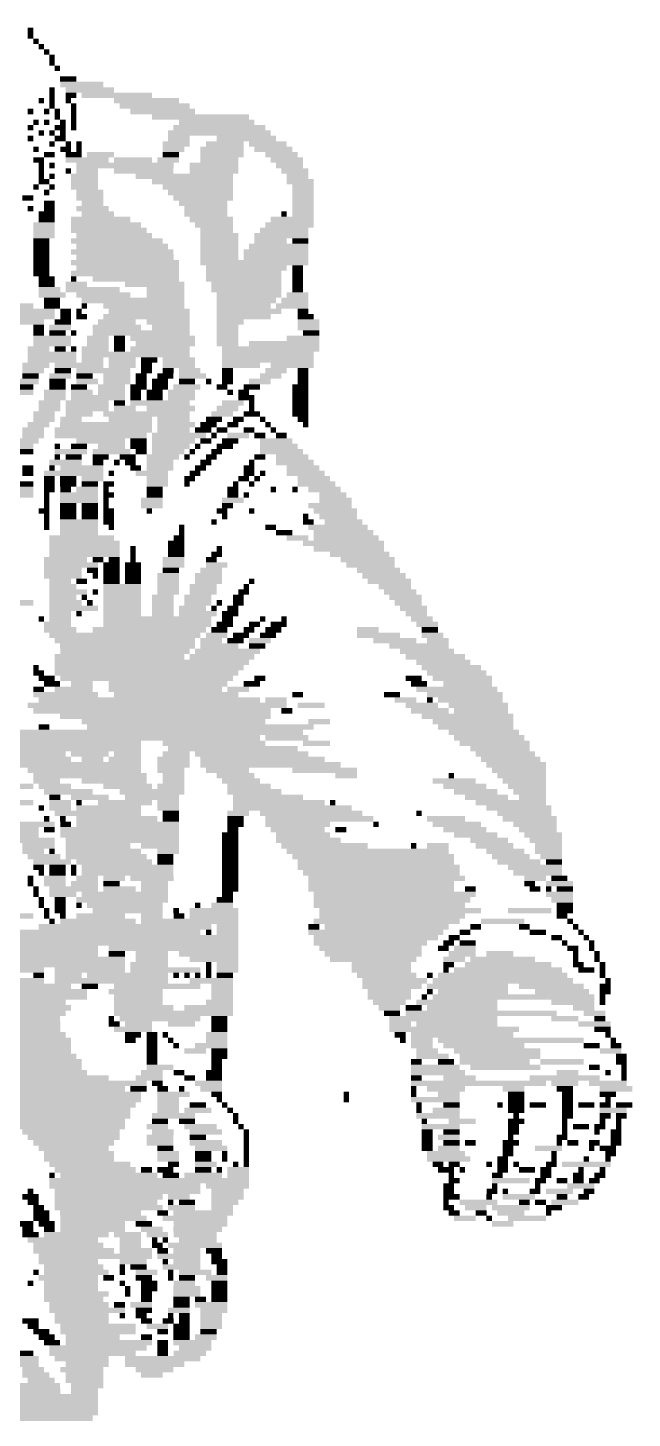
# Model space of a CAD drawing. Extents: x -3 to 225, y 0 to 143.
# Drawn here: x 147.11 to 151.38, y 6.4 to 16.21 of the extents above; entities that cross this region are included whole.
import ezdxf

# ---------------------------------------------------------------- set-up
doc = ezdxf.new("R2010")
doc.units = 0
doc.layers.add('121', color=1, linetype='CONTINUOUS')

# ---------------------------------------------------------------- blocks, each defined once
blk = doc.blocks.new('RECT')
blk.add_solid([(-0.5, -0.5), (0.5, -0.5), (-0.5, 0.5), (0.5, 0.5)])

msp = doc.modelspace()

# ---------------------------------------------------------------- block references
at = {"layer": '121', "yscale": 0.0381}
for p, xscale in [((147.1301, 16.1901), 0.0381), ((147.1301, 16.152), 0.0381), ((147.1682, 16.1139), 0.0381), ((147.2063, 16.0758), 0.0381), ((147.2444, 16.0377), 0.0381), ((147.2825, 15.9996), 0.0381), ((147.2825, 15.9615), 0.0381), ((147.3206, 15.9234), 0.0381), ((147.3968, 15.8472), 0.1143), ((147.4921, 15.8091), 0.3048), ((147.2063, 15.6948), 0.0381), ((147.2825, 15.771), 0.0381), ((147.2825, 15.7329), 0.0381), ((147.2825, 15.6948), 0.0381), ((147.5492, 15.771), 0.3429), ((147.4159, 15.7329), 0.0762), ((147.3968, 15.6948), 0.0381), ((147.7397, 15.7329), 0.4953), ((147.9493, 15.6948), 0.4572), ((147.1301, 15.6186), 0.0381), ((147.2444, 15.6186), 0.0381), ((147.2825, 15.6567), 0.0381), ((147.3206, 15.6186), 0.0381), ((147.3206, 15.5805), 0.0381), ((147.4349, 15.6567), 0.0381), ((147.4349, 15.6186), 0.0381), ((147.4349, 15.5805), 0.0381), ((148.0064, 15.6567), 0.4953), ((148.0636, 15.6186), 0.4572), ((148.3303, 15.5805), 0.6858), ((147.1301, 15.5043), 0.0381), ((147.1682, 15.5424), 0.0381), ((147.2444, 15.5424), 0.0381), ((147.3397, 15.5043), 0.0762), ((147.3587, 15.5424), 0.0381), ((147.4349, 15.5424), 0.0381), ((147.4349, 15.5043), 0.0381), ((148.4636, 15.5043), 0.6477), ((148.4446, 15.5424), 0.5334), ((147.1301, 15.4281), 0.0381), ((147.2063, 15.4662), 0.0381), ((147.2825, 15.4662), 0.0381), ((147.2825, 15.39), 0.0381), ((147.3397, 15.4281), 0.0762), ((147.3587, 15.4662), 0.0381), ((147.3968, 15.39), 0.0381), ((147.473, 15.39), 0.0381), ((148.1588, 15.39), 0.1905), ((148.4636, 15.4662), 0.7239), ((148.1779, 15.4281), 0.1524), ((148.5017, 15.39), 0.2667), ((148.6541, 15.4281), 0.4191), ((148.8065, 15.39), 0.2667), ((147.1682, 15.3519), 0.0381), ((147.2635, 15.3138), 0.0762), ((147.3778, 15.3519), 0.0762), ((147.4349, 15.3138), 0.1143), ((147.473, 15.3519), 0.0381), ((147.6254, 15.3138), 0.1905), ((148.1207, 15.3138), 0.1143), ((148.1398, 15.3519), 0.1524), ((148.4827, 15.3519), 0.3048), ((148.4827, 15.3138), 0.3048), ((148.8446, 15.3519), 0.2667), ((148.9018, 15.3138), 0.2286), ((147.1873, 15.2757), 0.0762), ((147.2063, 15.2376), 0.0381), ((147.2063, 15.1995), 0.0381), ((147.2825, 15.2376), 0.0381), ((147.5302, 15.2757), 0.3048), ((147.3968, 15.1995), 0.0381), ((147.7969, 15.2376), 0.6858), ((147.5302, 15.1995), 0.1524), ((147.854, 15.2757), 0.2667), ((147.9302, 15.1995), 0.4191), ((148.1017, 15.2757), 0.1524), ((148.4255, 15.2376), 0.3429), ((148.4255, 15.1995), 0.3429), ((148.4636, 15.2757), 0.2667), ((148.9399, 15.2757), 0.2286), ((148.9589, 15.2376), 0.1905), ((148.997, 15.1995), 0.1905), ((147.2063, 15.1614), 0.0381), ((147.2254, 15.1233), 0.0762), ((147.2825, 15.1614), 0.0381), ((147.5111, 15.1614), 0.1905), ((147.5111, 15.1233), 0.1905), ((148.216, 15.1614), 0.6858), ((148.2731, 15.1233), 0.5715), ((149.0161, 15.1614), 0.1524), ((149.0351, 15.1233), 0.1905), ((147.1111, 15.009), 0.0762), ((147.1682, 15.0852), 0.0381), ((147.2444, 15.0471), 0.0381), ((147.2825, 15.0852), 0.0381), ((147.5111, 15.0852), 0.1905), ((147.5492, 15.0471), 0.1905), ((147.5492, 15.009), 0.1905), ((148.3112, 15.0852), 0.4953), ((148.3303, 15.0471), 0.4572), ((148.3493, 15.009), 0.4191), ((149.0542, 15.0852), 0.1524), ((149.0542, 15.0471), 0.1524), ((149.0542, 15.009), 0.1524), ((147.1301, 14.9328), 0.0381), ((147.2444, 14.8947), 0.1143), ((147.2635, 14.9709), 0.0762), ((147.2635, 14.9328), 0.0762), ((147.5683, 14.9328), 0.2286), ((147.5683, 14.9709), 0.1524), ((147.6064, 14.8947), 0.2286), ((148.3493, 14.9709), 0.3429), ((148.3684, 14.9328), 0.3048), ((148.3684, 14.8947), 0.3048), ((148.9208, 14.8947), 0.0381), ((149.0542, 14.9709), 0.1524), ((149.0542, 14.9328), 0.1524), ((149.0542, 14.8947), 0.1524), ((147.2254, 14.8185), 0.1524), ((147.2444, 14.8566), 0.1143), ((147.6254, 14.8566), 0.4191), ((147.6635, 14.8185), 0.4953), ((148.4065, 14.8566), 0.3048), ((148.4255, 14.8185), 0.2667), ((148.9589, 14.8185), 0.3429), ((148.978, 14.8566), 0.3048), ((147.2063, 14.7042), 0.1143), ((147.2254, 14.7804), 0.1524), ((147.2254, 14.7423), 0.1524), ((147.6826, 14.7804), 0.5334), ((147.7397, 14.7042), 0.6477), ((147.7207, 14.7423), 0.5334), ((148.4446, 14.7804), 0.2286), ((148.4636, 14.7423), 0.2667), ((148.4636, 14.7042), 0.2667), ((148.9018, 14.7423), 0.381), ((148.8256, 14.7042), 0.2286), ((148.9208, 14.7804), 0.3429), ((149.0351, 14.7042), 0.1143), ((147.2063, 14.6661), 0.1143), ((147.2063, 14.628), 0.1143), ((147.7778, 14.628), 0.7239), ((147.7778, 14.6661), 0.6477), ((148.4636, 14.6661), 0.2667), ((148.4636, 14.628), 0.2667), ((148.8637, 14.628), 0.4572), ((148.8827, 14.6661), 0.4191), ((147.2063, 14.5899), 0.1143), ((147.2063, 14.5518), 0.1143), ((147.2063, 14.5137), 0.1143), ((147.7969, 14.5518), 0.762), ((147.8159, 14.5137), 0.7239), ((147.7969, 14.5899), 0.6858), ((148.4636, 14.5899), 0.2667), ((148.7113, 14.5518), 0.762), ((148.6541, 14.5137), 0.5715), ((148.8637, 14.5899), 0.4572), ((149.0161, 14.5137), 0.0762), ((147.2063, 14.4756), 0.1143), ((147.2444, 14.4375), 0.1143), ((147.7969, 14.4756), 0.762), ((147.4349, 14.4375), 0.0381), ((147.8731, 14.4375), 0.6096), ((148.6351, 14.4756), 0.5334), ((148.6351, 14.4375), 0.5334), ((149.0161, 14.4756), 0.0762), ((149.0161, 14.4375), 0.0762), ((147.2444, 14.3994), 0.1143), ((147.2635, 14.3613), 0.1524), ((147.2825, 14.3232), 0.1905), ((147.454, 14.3994), 0.1524), ((147.5683, 14.3613), 0.381), ((147.6445, 14.3232), 0.381), ((148.0064, 14.3994), 0.4191), ((148.0826, 14.3613), 0.2667), ((148.0826, 14.3232), 0.2667), ((148.6541, 14.3994), 0.4953), ((148.6541, 14.3613), 0.4953), ((148.6732, 14.3232), 0.4572), ((149.0161, 14.3232), 0.1524), ((149.0161, 14.3994), 0.0762), ((149.0161, 14.3613), 0.0762), ((147.1301, 14.2089), 0.3429), ((147.073, 14.247), 0.1524), ((147.2825, 14.2851), 0.1143), ((147.2825, 14.247), 0.1143), ((147.3778, 14.2089), 0.0762), ((147.473, 14.2089), 0.0381), ((147.854, 14.2851), 0.7239), ((147.5111, 14.247), 0.0381), ((147.9302, 14.247), 0.5715), ((147.9683, 14.2089), 0.5715), ((148.6541, 14.2851), 0.4191), ((148.6351, 14.247), 0.381), ((148.6732, 14.2089), 0.4572), ((148.978, 14.247), 0.2286), ((148.997, 14.2851), 0.1905), ((149.0542, 14.2089), 0.0762), ((147.0539, 14.1327), 0.3429), ((147.1111, 14.1708), 0.381), ((147.3587, 14.1327), 0.1143), ((147.3778, 14.1708), 0.0762), ((147.4921, 14.1708), 0.0762), ((147.7397, 14.1327), 0.2667), ((147.9493, 14.1708), 0.6096), ((148.1017, 14.1327), 0.3048), ((148.6351, 14.1708), 0.381), ((148.5398, 14.1327), 0.1905), ((149.0732, 14.1708), 0.1143), ((149.0923, 14.1327), 0.1524), ((147.2825, 14.0184), 0.2667), ((147.1873, 14.0946), 0.0762), ((147.1873, 14.0565), 0.0762), ((147.3397, 14.0946), 0.1524), ((147.3206, 14.0565), 0.1143), ((147.4349, 14.0565), 0.0381), ((147.6064, 14.0184), 0.1524), ((147.7397, 14.0946), 0.3429), ((147.9112, 14.0565), 0.6858), ((147.7588, 14.0184), 0.0762), ((148.0636, 14.0184), 0.4572), ((148.1207, 14.0946), 0.2667), ((148.5208, 14.0946), 0.1524), ((148.5208, 14.0565), 0.1524), ((148.5208, 14.0184), 0.1524), ((149.0542, 14.0184), 0.2286), ((149.0923, 14.0946), 0.1524), ((149.1113, 14.0565), 0.1143), ((147.1873, 13.9422), 0.1524), ((147.2825, 13.9803), 0.2667), ((147.3397, 13.9422), 0.0762), ((147.4349, 13.9422), 0.0381), ((147.5873, 13.9422), 0.1905), ((147.6064, 13.9803), 0.1524), ((147.7588, 13.9803), 0.0762), ((147.7588, 13.9422), 0.0762), ((148.0445, 13.9422), 0.4191), ((148.0826, 13.9803), 0.4191), ((148.5208, 13.9803), 0.1524), ((148.8256, 13.9422), 0.6858), ((148.9208, 13.9803), 0.4953), ((147.1682, 13.8279), 0.1905), ((147.2825, 13.9041), 0.3429), ((147.2825, 13.866), 0.3429), ((147.473, 13.8279), 0.3429), ((147.8731, 13.9041), 0.762), ((147.5683, 13.866), 0.1524), ((147.7778, 13.866), 0.1905), ((147.7778, 13.8279), 0.1905), ((147.9683, 13.866), 0.1143), ((147.9493, 13.8279), 0.0762), ((148.1779, 13.866), 0.2286), ((148.1779, 13.8279), 0.2286), ((148.8065, 13.9041), 0.6477), ((148.8065, 13.866), 0.6477), ((148.616, 13.8279), 0.2667), ((148.978, 13.8279), 0.3048), ((147.1301, 13.7517), 0.1143), ((147.1492, 13.7898), 0.1524), ((147.3397, 13.7517), 0.1524), ((147.3587, 13.7898), 0.1143), ((147.5111, 13.7517), 0.1143), ((147.6445, 13.7898), 0.381), ((147.7397, 13.7517), 0.1905), ((147.9112, 13.7517), 0.0762), ((147.9493, 13.7898), 0.0762), ((148.0826, 13.7517), 0.1143), ((148.1017, 13.7898), 0.0762), ((148.2541, 13.7898), 0.1524), ((148.2731, 13.7517), 0.1905), ((148.5208, 13.7898), 0.0762), ((148.5208, 13.7517), 0.0762), ((148.8256, 13.7517), 0.1524), ((148.8637, 13.7898), 0.1524), ((149.0542, 13.7898), 0.0762), ((149.0542, 13.7517), 0.0762), ((147.0539, 13.6374), 0.1905), ((147.092, 13.7136), 0.1905), ((147.092, 13.6755), 0.1143), ((147.3016, 13.6374), 0.1524), ((147.3206, 13.7136), 0.1143), ((147.3206, 13.6755), 0.1143), ((147.473, 13.6755), 0.1143), ((147.4921, 13.6374), 0.1524), ((147.5302, 13.7136), 0.1524), ((147.7016, 13.6755), 0.1905), ((147.7016, 13.6374), 0.1905), ((147.7397, 13.7136), 0.1905), ((147.8921, 13.6755), 0.1143), ((147.8731, 13.6374), 0.0762), ((147.9112, 13.7136), 0.0762), ((148.0064, 13.6374), 0.1143), ((148.0445, 13.7136), 0.1143), ((148.0445, 13.6755), 0.1143), ((148.1969, 13.6374), 0.1905), ((148.235, 13.6755), 0.1905), ((148.235, 13.7136), 0.1143), ((148.3874, 13.7136), 0.0381), ((148.4827, 13.6755), 0.0762), ((148.5208, 13.7136), 0.0762), ((148.5398, 13.6374), 0.0381), ((148.6351, 13.6374), 0.0762), ((148.6922, 13.6755), 0.1143), ((148.7494, 13.7136), 0.1524), ((149.0351, 13.6755), 0.1143), ((149.0351, 13.6374), 0.1143), ((149.0542, 13.7136), 0.0762), ((147.2635, 13.5612), 0.1524), ((147.2635, 13.5231), 0.1524), ((147.3016, 13.5993), 0.1524), ((147.5302, 13.5612), 0.3048), ((147.5302, 13.5231), 0.3048), ((147.6064, 13.5993), 0.381), ((147.7588, 13.5612), 0.0762), ((147.7969, 13.5231), 0.1524), ((148.0445, 13.5612), 0.4191), ((147.8731, 13.5993), 0.0762), ((148.0064, 13.5993), 0.1143), ((148.1207, 13.5231), 0.3429), ((148.1969, 13.5993), 0.1905), ((148.5208, 13.5231), 0.1524), ((148.5589, 13.5612), 0.1524), ((148.6541, 13.5993), 0.1143), ((148.6922, 13.5612), 0.0381), ((148.6922, 13.5231), 0.0381), ((149.0351, 13.5993), 0.1143), ((149.0351, 13.5612), 0.1143), ((149.0351, 13.5231), 0.1143), ((147.2254, 13.485), 0.1524), ((147.2254, 13.4469), 0.1524), ((147.4159, 13.4469), 0.1524), ((147.473, 13.485), 0.1905), ((147.9493, 13.485), 0.6096), ((147.835, 13.4469), 0.3048), ((148.1398, 13.4469), 0.2286), ((148.4255, 13.4469), 0.1143), ((148.4827, 13.485), 0.1524), ((148.597, 13.4469), 0.0762), ((148.6922, 13.485), 0.1143), ((148.7684, 13.4469), 0.0381), ((149.0351, 13.485), 0.1143), ((149.0542, 13.4469), 0.0762), ((147.1492, 13.3707), 0.1524), ((147.1492, 13.3326), 0.1524), ((147.1873, 13.4088), 0.1524), ((147.6445, 13.3707), 0.6858), ((147.6254, 13.3326), 0.6477), ((147.6635, 13.4088), 0.6477), ((148.1779, 13.3326), 0.381), ((148.1588, 13.4088), 0.2667), ((148.1398, 13.3707), 0.2286), ((148.3493, 13.3707), 0.1143), ((148.3874, 13.4088), 0.1143), ((148.4255, 13.3326), 0.0381), ((148.4827, 13.3707), 0.0762), ((148.5589, 13.4088), 0.0762), ((148.597, 13.3326), 0.1524), ((148.6732, 13.3707), 0.0762), ((148.7494, 13.3326), 0.0762), ((148.8065, 13.4088), 0.0381), ((148.8446, 13.3707), 0.0381), ((148.9018, 13.3326), 0.0762), ((149.0732, 13.4088), 0.0381), ((147.073, 13.2564), 0.1524), ((147.1111, 13.2945), 0.1524), ((147.3206, 13.2564), 0.0381), ((147.473, 13.2564), 0.1143), ((147.6254, 13.2945), 0.3429), ((147.7016, 13.2564), 0.1905), ((147.8921, 13.2945), 0.1143), ((147.8921, 13.2564), 0.1143), ((148.1207, 13.2564), 0.2667), ((148.1398, 13.2945), 0.3048), ((148.3112, 13.2564), 0.0381), ((148.3684, 13.2945), 0.0762), ((148.5017, 13.2564), 0.1143), ((148.5398, 13.2945), 0.1143), ((148.8827, 13.2564), 0.2667), ((148.8637, 13.2945), 0.2286), ((147.092, 13.2183), 0.1143), ((147.3778, 13.1421), 0.2286), ((147.4159, 13.2183), 0.2286), ((147.3206, 13.1802), 0.0381), ((147.4349, 13.1802), 0.1143), ((147.7016, 13.2183), 0.2667), ((147.6254, 13.1802), 0.1143), ((147.6064, 13.1421), 0.0762), ((147.7397, 13.1421), 0.0381), ((147.8159, 13.1802), 0.1143), ((147.835, 13.1421), 0.0762), ((147.9112, 13.2183), 0.0762), ((148.0636, 13.1802), 0.2286), ((148.0445, 13.1421), 0.1905), ((148.1017, 13.2183), 0.2286), ((148.235, 13.1802), 0.0381), ((148.2731, 13.2183), 0.0381), ((148.3684, 13.1421), 0.0762), ((148.4065, 13.1802), 0.0762), ((148.4446, 13.2183), 0.0762), ((148.6922, 13.1421), 0.0381), ((148.7494, 13.1802), 0.0762), ((148.9018, 13.2183), 0.3048), ((148.978, 13.1802), 0.2286), ((148.997, 13.1421), 0.2667), ((147.1111, 13.104), 0.0762), ((147.1111, 13.0659), 0.0762), ((147.4349, 13.0659), 0.4191), ((147.2825, 13.104), 0.0381), ((147.4921, 13.104), 0.3048), ((147.7016, 13.0659), 0.0381), ((147.8731, 13.104), 0.0762), ((147.9874, 13.0659), 0.2286), ((148.0445, 13.104), 0.1905), ((148.2922, 13.0659), 0.0762), ((148.3303, 13.104), 0.0762), ((148.6732, 13.104), 0.0762), ((148.6732, 13.0659), 0.0762), ((148.7684, 13.0659), 0.0381), ((149.0542, 13.104), 0.2286), ((149.0732, 13.0659), 0.2667), ((147.0539, 12.9516), 0.1905), ((147.092, 12.9897), 0.1143), ((147.2635, 13.0278), 0.0762), ((147.2635, 12.9897), 0.0762), ((147.2635, 12.9516), 0.0762), ((147.3968, 13.0278), 0.1143), ((147.3968, 12.9897), 0.1143), ((147.3778, 12.9516), 0.0762), ((147.5302, 12.9516), 0.1524), ((147.5683, 13.0278), 0.1524), ((147.5492, 12.9897), 0.1143), ((147.6826, 12.9897), 0.0762), ((147.6635, 12.9516), 0.0381), ((148.0255, 13.0278), 0.1524), ((148.0255, 12.9897), 0.1524), ((148.0064, 12.9516), 0.1143), ((148.2541, 13.0278), 0.0762), ((148.235, 12.9897), 0.0381), ((148.5589, 12.9516), 0.0762), ((148.5779, 12.9897), 0.0381), ((148.6351, 13.0278), 0.0762), ((148.6922, 12.9897), 0.0381), ((148.7303, 13.0278), 0.0381), ((148.8446, 12.9516), 0.0381), ((148.997, 12.9516), 0.0381), ((149.1304, 13.0278), 0.2286), ((149.1494, 12.9897), 0.2667), ((149.2066, 12.9516), 0.2286), ((146.6539, 12.9135), 0.9906), ((147.2444, 12.9135), 0.0381), ((147.2444, 12.8754), 0.0381), ((147.2444, 12.8373), 0.0381), ((147.473, 12.9135), 0.2667), ((147.473, 12.8754), 0.2667), ((147.3968, 12.8373), 0.1143), ((147.5492, 12.8373), 0.1143), ((147.6826, 12.9135), 0.0762), ((147.6635, 12.8754), 0.0381), ((147.6635, 12.8373), 0.0381), ((147.9874, 12.8754), 0.1524), ((147.9874, 12.8373), 0.1524), ((148.0064, 12.9135), 0.1143), ((148.5589, 12.8754), 0.1524), ((148.5208, 12.8373), 0.0762), ((148.5589, 12.9135), 0.0762), ((148.6541, 12.9135), 0.0381), ((149.2447, 12.8373), 0.3048), ((149.2827, 12.8754), 0.2286), ((149.2637, 12.9135), 0.1905), ((147.2254, 12.7992), 0.0762), ((147.2444, 12.7611), 0.0381), ((147.3968, 12.7992), 0.1143), ((147.3968, 12.7611), 0.1143), ((147.5492, 12.7992), 0.1143), ((147.5492, 12.7611), 0.1143), ((147.6826, 12.7992), 0.0762), ((147.6826, 12.7611), 0.0762), ((147.9683, 12.7992), 0.0381), ((148.4827, 12.7992), 0.0762), ((148.5017, 12.7611), 0.0381), ((148.6922, 12.7992), 0.0381), ((149.0732, 12.7611), 0.0381), ((149.2827, 12.7992), 0.3048), ((149.3018, 12.7611), 0.2667), ((147.2444, 12.723), 0.0381), ((147.2444, 12.6849), 0.0381), ((147.473, 12.723), 0.2667), ((147.473, 12.6849), 0.2667), ((147.473, 12.6468), 0.2667), ((147.6826, 12.723), 0.0762), ((147.7016, 12.6849), 0.0381), ((148.1969, 12.6849), 0.0381), ((148.1969, 12.6468), 0.0381), ((148.4255, 12.723), 0.0381), ((148.8256, 12.6849), 0.0762), ((148.9208, 12.6468), 0.1143), ((149.0923, 12.723), 0.0762), ((149.3018, 12.6849), 0.4191), ((149.3399, 12.6468), 0.4191), ((149.3399, 12.723), 0.2667), ((147.4921, 12.6087), 0.4572), ((147.5111, 12.5706), 0.4953), ((148.1588, 12.5706), 0.1143), ((148.1779, 12.6087), 0.0762), ((149.0161, 12.6087), 0.1524), ((149.3399, 12.5706), 0.5715), ((149.3589, 12.6087), 0.4572), ((147.3778, 12.4563), 0.3048), ((147.5111, 12.5325), 0.4953), ((147.5111, 12.4944), 0.4953), ((147.6064, 12.4563), 0.0762), ((147.7207, 12.4563), 0.0762), ((147.854, 12.5325), 0.0381), ((147.854, 12.4944), 0.0381), ((147.854, 12.4563), 0.0381), ((148.1398, 12.4563), 0.1524), ((148.1588, 12.5325), 0.1143), ((148.1588, 12.4944), 0.1143), ((148.4065, 12.4563), 0.0762), ((148.4446, 12.4944), 0.0762), ((148.4636, 12.5325), 0.0381), ((149.378, 12.5325), 0.4953), ((149.4542, 12.4944), 0.4191), ((149.5113, 12.4563), 0.381), ((147.3587, 12.3801), 0.2667), ((147.4159, 12.4182), 0.381), ((147.5683, 12.3801), 0.0762), ((147.7016, 12.4182), 0.1143), ((147.7016, 12.3801), 0.1143), ((147.854, 12.4182), 0.1143), ((147.854, 12.3801), 0.1143), ((148.1207, 12.3801), 0.1143), ((148.1398, 12.4182), 0.1524), ((148.4065, 12.3801), 0.1524), ((148.4446, 12.4182), 0.1524), ((149.5304, 12.4182), 0.3429), ((149.5875, 12.3801), 0.3048), ((147.3587, 12.342), 0.2667), ((147.3397, 12.3039), 0.1524), ((147.3587, 12.2658), 0.1905), ((147.4921, 12.3039), 0.0762), ((147.5873, 12.342), 0.0381), ((147.7016, 12.342), 0.1143), ((147.7016, 12.3039), 0.1143), ((147.7778, 12.2658), 0.2667), ((147.854, 12.342), 0.1143), ((147.854, 12.3039), 0.1143), ((148.1017, 12.342), 0.1524), ((148.1017, 12.3039), 0.1524), ((148.1017, 12.2658), 0.1524), ((148.3493, 12.2658), 0.1905), ((148.3874, 12.342), 0.1905), ((148.3874, 12.3039), 0.1905), ((148.6541, 12.2658), 0.0381), ((148.6922, 12.3039), 0.0381), ((149.6257, 12.342), 0.3048), ((149.6637, 12.3039), 0.3048), ((149.7019, 12.2658), 0.2286), ((146.9015, 12.1515), 0.4953), ((147.3968, 12.2277), 0.2667), ((147.3587, 12.1896), 0.1905), ((147.3778, 12.1515), 0.2286), ((147.5111, 12.1896), 0.0381), ((147.5492, 12.1515), 0.0381), ((147.5873, 12.2277), 0.0381), ((147.7778, 12.2277), 0.2667), ((147.7778, 12.1896), 0.2667), ((147.7778, 12.1515), 0.2667), ((148.0636, 12.1896), 0.1524), ((148.0636, 12.1515), 0.1524), ((148.1017, 12.2277), 0.1524), ((148.3112, 12.1896), 0.1905), ((148.3112, 12.1515), 0.1905), ((148.3493, 12.2277), 0.1905), ((148.4636, 12.1515), 0.0381), ((148.597, 12.1896), 0.0762), ((148.597, 12.1515), 0.0762), ((148.6351, 12.2277), 0.0762), ((149.7399, 12.2277), 0.2286), ((149.7781, 12.1896), 0.2286), ((149.7971, 12.1515), 0.1905), ((147.4349, 12.1134), 0.3429), ((147.3397, 12.0753), 0.1524), ((147.473, 12.0753), 0.0381), ((147.7778, 12.1134), 0.2667), ((147.7778, 12.0753), 0.2667), ((148.0636, 12.1134), 0.1524), ((148.0636, 12.0753), 0.1524), ((148.2731, 12.1134), 0.1905), ((148.3112, 12.0753), 0.2667), ((148.4255, 12.1134), 0.0381), ((148.5398, 12.0753), 0.1143), ((148.5589, 12.1134), 0.0762), ((149.8352, 12.1134), 0.1905), ((149.8543, 12.0753), 0.1524), ((147.2063, 12.0372), 0.0381), ((147.3206, 11.9991), 0.1905), ((147.3397, 11.961), 0.2286), ((147.3397, 12.0372), 0.1524), ((147.9683, 11.961), 0.8001), ((148.0255, 12.0372), 0.762), ((148.0255, 11.9991), 0.762), ((148.4636, 11.961), 0.1143), ((148.5017, 11.9991), 0.1143), ((148.5208, 12.0372), 0.0762), ((148.6732, 11.961), 0.0762), ((148.7113, 11.9991), 0.0762), ((148.7684, 12.0372), 0.0381), ((148.8446, 11.961), 0.1143), ((148.8827, 11.9991), 0.1143), ((148.9208, 12.0372), 0.0381), ((149.5113, 11.961), 0.1524), ((149.8923, 12.0372), 0.1524), ((149.9305, 11.9991), 0.1524), ((149.9495, 11.961), 0.1143), ((147.7969, 11.9229), 1.0668), ((147.7969, 11.8848), 0.9906), ((148.4065, 11.8848), 0.1524), ((148.4446, 11.9229), 0.1524), ((148.5779, 11.8848), 0.1143), ((148.616, 11.9229), 0.1143), ((148.7494, 11.8848), 0.1524), ((148.8065, 11.9229), 0.1143), ((149.5875, 11.9229), 0.3048), ((149.7019, 11.8848), 0.3048), ((149.9685, 11.9229), 0.1524), ((150.0067, 11.8848), 0.1524), ((147.7588, 11.7705), 0.9144), ((147.8159, 11.8467), 0.9525), ((147.7969, 11.8086), 0.9144), ((148.4827, 11.7705), 0.4572), ((148.5208, 11.8086), 0.4572), ((148.4636, 11.8467), 0.2667), ((148.7303, 11.8467), 0.1143), ((149.8733, 11.8467), 0.4191), ((149.9305, 11.8086), 0.381), ((149.9876, 11.7705), 0.4191), ((147.1682, 11.6943), 0.0381), ((147.1873, 11.6562), 0.0762), ((147.9683, 11.6943), 1.3335), ((147.9874, 11.7324), 1.3716), ((147.9493, 11.6562), 1.2954), ((150.0447, 11.7324), 0.381), ((150.1019, 11.6943), 0.4191), ((150.14, 11.6562), 0.4191), ((147.2444, 11.6181), 0.1143), ((147.2825, 11.58), 0.1143), ((147.9493, 11.6181), 1.2192), ((147.4921, 11.58), 0.1524), ((148.1017, 11.58), 0.8382), ((148.6922, 11.58), 0.1143), ((148.7494, 11.6181), 0.0762), ((149.8352, 11.6181), 0.1143), ((149.8733, 11.58), 0.1143), ((150.1781, 11.6181), 0.4191), ((150.2162, 11.58), 0.3429), ((147.1873, 11.5419), 0.0762), ((147.3778, 11.5038), 0.4572), ((147.9683, 11.4657), 1.5621), ((147.4349, 11.5419), 0.2667), ((148.0826, 11.5419), 0.8001), ((148.1588, 11.5038), 0.8763), ((148.597, 11.5419), 0.1524), ((148.8637, 11.4657), 0.1524), ((149.0161, 11.5038), 0.0762), ((149.6828, 11.5038), 0.1143), ((149.7781, 11.4657), 0.1524), ((150.14, 11.5419), 0.5715), ((150.1971, 11.5038), 0.5334), ((149.9495, 11.4657), 0.0381), ((150.2353, 11.4657), 0.4572), ((148.0255, 11.4276), 1.8288), ((147.9874, 11.3895), 1.6764), ((148.9399, 11.3895), 0.0762), ((149.1113, 11.4276), 0.1905), ((149.8923, 11.4276), 0.2286), ((149.9495, 11.3895), 0.2667), ((150.2924, 11.4276), 0.4191), ((150.3115, 11.3895), 0.381), ((147.2254, 11.2752), 0.0762), ((148.0826, 11.3514), 1.4859), ((148.1398, 11.3133), 1.2954), ((148.3303, 11.2752), 1.6002), ((149.1685, 11.3133), 0.1524), ((150.2162, 11.3514), 0.6477), ((150.2543, 11.3133), 0.5715), ((150.2733, 11.2752), 0.5334), ((147.7588, 11.2371), 2.5908), ((147.8921, 11.199), 1.7145), ((148.9399, 11.199), 0.3048), ((150.3305, 11.2371), 0.4953), ((150.3686, 11.199), 0.4953), ((146.9587, 11.0847), 0.8382), ((147.473, 11.1609), 0.8763), ((147.473, 11.1228), 0.8763), ((147.5492, 11.0847), 0.2667), ((147.8159, 11.0847), 0.1905), ((148.4255, 11.1609), 0.7239), ((148.1588, 11.0847), 0.1905), ((148.5589, 11.1228), 0.9144), ((148.6922, 11.0847), 0.8001), ((149.1494, 11.1609), 0.1905), ((150.4067, 11.1609), 0.4953), ((150.4448, 11.1228), 0.4191), ((150.4829, 11.0847), 0.4191), ((147.4349, 11.0085), 0.9525), ((147.2063, 11.0466), 0.4191), ((147.5111, 10.9704), 0.8001), ((147.5683, 11.0466), 0.1524), ((147.7969, 11.0466), 0.2286), ((148.1398, 11.0466), 0.2286), ((148.1398, 11.0085), 0.2286), ((148.1207, 10.9704), 0.1905), ((148.7684, 11.0466), 0.8763), ((148.8256, 11.0085), 0.9906), ((148.5208, 10.9704), 0.3048), ((149.2066, 10.9704), 0.4572), ((150.521, 11.0466), 0.4191), ((150.5591, 11.0085), 0.4191), ((150.5781, 10.9704), 0.381), ((147.5492, 10.9323), 0.8001), ((147.2444, 10.8942), 0.1905), ((147.7207, 10.8942), 0.4572), ((148.1398, 10.9323), 0.1524), ((148.1398, 10.8942), 0.1524), ((148.5779, 10.9323), 0.2667), ((148.616, 10.8942), 0.2667), ((149.3589, 10.9323), 0.1524), ((150.1209, 10.8942), 0.3048), ((150.1019, 10.9323), 0.0381), ((150.5972, 10.9323), 0.3429), ((150.6163, 10.8942), 0.3048), ((146.9015, 10.8561), 0.4953), ((147.3016, 10.8561), 0.2286), ((147.3968, 10.818), 0.3429), ((147.3016, 10.7799), 0.0762), ((147.5492, 10.7799), 0.2667), ((147.8159, 10.8561), 0.3429), ((147.9874, 10.818), 0.4572), ((147.9874, 10.7799), 0.381), ((148.1207, 10.8561), 0.1905), ((148.6732, 10.8561), 0.3048), ((148.7113, 10.818), 0.381), ((148.8065, 10.7799), 0.4953), ((150.1971, 10.8561), 0.3048), ((150.2733, 10.818), 0.3048), ((150.3495, 10.7799), 0.3048), ((150.6353, 10.8561), 0.2667), ((150.6543, 10.818), 0.2286), ((150.6734, 10.7799), 0.1905), ((146.9587, 10.7418), 0.381), ((147.2063, 10.7037), 0.0381), ((147.3397, 10.7418), 0.1524), ((147.3397, 10.7037), 0.1524), ((147.473, 10.7418), 0.0381), ((147.6826, 10.7037), 0.4572), ((147.7969, 10.7418), 0.381), ((148.1017, 10.7418), 0.1524), ((148.1017, 10.7037), 0.1524), ((148.8827, 10.7418), 0.6477), ((148.978, 10.7037), 0.8382), ((149.2637, 10.7418), 0.0381), ((150.521, 10.7418), 0.4953), ((150.5781, 10.7037), 0.4572), ((147.1682, 10.5894), 0.2667), ((147.2444, 10.6275), 0.0381), ((147.6064, 10.6656), 0.6096), ((147.3587, 10.6275), 0.0381), ((147.3778, 10.5894), 0.0762), ((147.7397, 10.6275), 0.5715), ((147.8159, 10.5894), 0.7239), ((148.1207, 10.6656), 0.1143), ((148.1207, 10.6275), 0.1143), ((148.5779, 10.6275), 0.1143), ((148.5779, 10.5894), 0.1143), ((148.597, 10.6656), 0.1524), ((149.1113, 10.6656), 0.7239), ((149.1685, 10.6275), 0.762), ((149.0161, 10.5894), 0.4572), ((149.5685, 10.5894), 0.0381), ((149.8733, 10.6656), 0.0381), ((150.0638, 10.6275), 0.2667), ((150.14, 10.5894), 0.3429), ((150.6163, 10.6656), 0.381), ((150.6543, 10.6275), 0.381), ((150.6925, 10.5894), 0.3048), ((147.0539, 10.5513), 0.2667), ((147.092, 10.5132), 0.1905), ((147.2635, 10.5513), 0.0762), ((147.7588, 10.5513), 0.8382), ((147.7588, 10.5132), 0.8382), ((148.5398, 10.5132), 0.1143), ((148.5589, 10.5513), 0.0762), ((149.0161, 10.5513), 0.381), ((149.0542, 10.5132), 0.381), ((149.3209, 10.5513), 0.0762), ((150.1971, 10.5513), 0.3048), ((150.2733, 10.5132), 0.3048), ((150.7115, 10.5513), 0.2667), ((150.7496, 10.5132), 0.2667), ((147.1682, 10.4751), 0.2667), ((147.1873, 10.437), 0.2286), ((147.1492, 10.3989), 0.1524), ((147.2825, 10.3989), 0.0381), ((147.7778, 10.4751), 0.8001), ((147.6064, 10.437), 0.4572), ((147.6445, 10.3989), 0.5334), ((148.0445, 10.437), 0.2667), ((148.1017, 10.3989), 0.1524), ((148.5398, 10.4751), 0.1143), ((148.5398, 10.437), 0.1143), ((148.5398, 10.3989), 0.1143), ((149.0923, 10.4751), 0.4572), ((149.2066, 10.437), 0.6096), ((149.5113, 10.3989), 1.143), ((149.8352, 10.437), 0.0381), ((150.0067, 10.437), 0.1524), ((150.3686, 10.4751), 0.2667), ((150.4067, 10.437), 0.2667), ((150.4829, 10.3989), 0.2667), ((150.7687, 10.4751), 0.2286), ((150.7877, 10.437), 0.1905), ((150.7877, 10.3989), 0.1905), ((147.2254, 10.3608), 0.2286), ((147.2825, 10.3227), 0.2667), ((147.1873, 10.2846), 0.0762), ((147.3206, 10.2846), 0.1143), ((147.6635, 10.3608), 0.5715), ((147.4349, 10.2846), 0.0381), ((147.7207, 10.3227), 0.5334), ((147.8159, 10.2846), 0.6477), ((148.0826, 10.3608), 0.1143), ((148.0826, 10.3227), 0.1143), ((148.5398, 10.3608), 0.1143), ((148.5398, 10.3227), 0.1143), ((148.5398, 10.2846), 0.1143), ((149.5495, 10.3608), 1.143), ((149.5875, 10.2846), 1.143), ((149.5685, 10.3227), 1.1049), ((150.521, 10.3608), 0.2667), ((150.5781, 10.3227), 0.3048), ((150.6925, 10.2846), 0.381), ((150.8067, 10.3608), 0.1524), ((150.8258, 10.3227), 0.1143), ((147.1301, 10.2084), 0.0381), ((147.2063, 10.2465), 0.0381), ((147.3016, 10.2084), 0.1524), ((147.3206, 10.2465), 0.1143), ((147.4349, 10.2465), 0.0381), ((147.5302, 10.2084), 0.1524), ((147.8159, 10.2465), 0.6477), ((147.7207, 10.2084), 0.1524), ((147.9874, 10.2084), 0.3048), ((148.5398, 10.2465), 0.1143), ((148.5398, 10.2084), 0.1143), ((149.6066, 10.2465), 1.1049), ((149.6447, 10.2084), 1.1049), ((150.7115, 10.2465), 0.3429), ((150.6925, 10.2084), 0.1524), ((150.8639, 10.2084), 0.1143), ((147.1301, 10.1703), 0.0381), ((147.1682, 10.1322), 0.0381), ((147.1682, 10.0941), 0.0381), ((147.3016, 10.1703), 0.1524), ((147.4349, 10.1322), 0.3429), ((147.3587, 10.0941), 0.1905), ((147.5111, 10.1703), 0.1905), ((147.7969, 10.0941), 0.6096), ((147.7016, 10.1703), 0.1143), ((147.7588, 10.1322), 0.2286), ((148.0064, 10.1703), 0.1905), ((148.0064, 10.1322), 0.1905), ((148.5398, 10.1703), 0.1143), ((148.5398, 10.1322), 0.1143), ((148.5208, 10.0941), 0.0762), ((149.6066, 10.1703), 1.0287), ((149.6066, 10.1322), 1.0287), ((149.7019, 10.0941), 1.143), ((150.2353, 10.1322), 0.0762), ((150.6543, 10.1703), 0.0762), ((150.6925, 10.1322), 0.0762), ((150.8639, 10.1703), 0.1905), ((150.7877, 10.1322), 0.0381), ((150.8639, 10.0941), 0.1905), ((150.902, 10.1322), 0.1143), ((147.2063, 10.056), 0.0381), ((147.2063, 10.0179), 0.0381), ((147.3397, 10.056), 0.0762), ((147.3397, 10.0179), 0.0762), ((147.7778, 10.056), 0.6477), ((147.473, 10.0179), 0.0381), ((147.7969, 10.0179), 0.5334), ((148.3112, 10.0179), 0.0381), ((148.4827, 10.0179), 0.1524), ((148.5017, 10.056), 0.1143), ((149.6828, 10.056), 1.1049), ((149.6637, 10.0179), 1.0668), ((150.8829, 10.056), 0.1524), ((150.902, 10.0179), 0.1143), ((147.0349, 9.9417), 0.2286), ((147.2444, 9.9798), 0.0381), ((147.2444, 9.9417), 0.0381), ((147.2825, 9.9036), 0.0381), ((147.3397, 9.9798), 0.0762), ((147.3587, 9.9417), 0.0381), ((147.6064, 9.9036), 0.5334), ((147.6254, 9.9417), 0.3429), ((147.8159, 9.9798), 0.4953), ((147.9874, 9.9417), 0.1524), ((148.2541, 9.9036), 0.6858), ((148.1588, 9.9798), 0.0381), ((148.1779, 9.9417), 0.0762), ((148.4255, 9.9798), 0.3429), ((148.4255, 9.9417), 0.3429), ((149.6447, 9.9036), 1.0287), ((149.7399, 9.9798), 1.143), ((149.6828, 9.9417), 1.0287), ((150.4639, 9.9036), 0.3048), ((150.6543, 9.9798), 0.3048), ((150.902, 9.9798), 0.1143), ((150.8829, 9.9417), 0.0762), ((150.9401, 9.9036), 0.0381), ((147.6254, 9.8274), 1.4097), ((147.7969, 9.8655), 1.2192), ((148.3874, 9.8274), 0.0381), ((148.5208, 9.8655), 0.1524), ((148.5208, 9.8274), 0.1524), ((149.1304, 9.8655), 0.0762), ((149.5685, 9.8274), 0.9525), ((149.6447, 9.8655), 0.8763), ((150.1971, 9.8274), 0.0762), ((150.2733, 9.8655), 0.0762), ((150.6163, 9.8655), 0.0762), ((150.7115, 9.8274), 0.1143), ((150.9782, 9.8655), 0.0381), ((151.0163, 9.8274), 0.0381), ((147.7588, 9.7893), 1.6764), ((147.7588, 9.7512), 1.6764), ((147.2635, 9.7131), 0.6858), ((148.1398, 9.7131), 0.9144), ((149.5685, 9.7893), 0.8763), ((149.5304, 9.7512), 0.8001), ((149.5304, 9.7131), 0.7239), ((150.0447, 9.7131), 0.0762), ((150.0829, 9.7512), 0.0762), ((150.1209, 9.7893), 0.0762), ((150.1971, 9.7131), 0.1524), ((150.2162, 9.7512), 0.1143), ((150.8449, 9.7893), 0.0762), ((150.902, 9.7512), 0.0381), ((150.9591, 9.7131), 0.0762), ((151.0544, 9.7893), 0.0381), ((151.0925, 9.7512), 0.0381), ((151.0925, 9.7131), 0.0381), ((147.2444, 9.6369), 1.1049), ((147.2444, 9.5988), 1.1049), ((147.2635, 9.675), 0.6858), ((147.7397, 9.675), 0.1143), ((147.9683, 9.5988), 0.2667), ((147.9874, 9.675), 0.2286), ((147.9874, 9.6369), 0.2286), ((148.3874, 9.675), 0.4191), ((148.4255, 9.6369), 0.3429), ((148.3874, 9.5988), 0.0381), ((148.5208, 9.5988), 0.1524), ((149.5495, 9.675), 0.6858), ((149.5495, 9.6369), 0.6096), ((149.6066, 9.5988), 0.4191), ((150.1209, 9.6369), 0.1524), ((150.0829, 9.5988), 0.0762), ((150.1781, 9.675), 0.1905), ((150.5019, 9.5988), 0.6096), ((150.4639, 9.6369), 0.4572), ((150.4448, 9.675), 0.1905), ((150.9782, 9.675), 0.0381), ((150.9782, 9.6369), 0.0381), ((150.9973, 9.5988), 0.0762), ((151.1306, 9.675), 0.0381), ((151.1306, 9.6369), 0.0381), ((151.1687, 9.5988), 0.0381), ((147.092, 9.5607), 0.2667), ((147.1873, 9.5226), 0.0762), ((147.5492, 9.5607), 0.4953), ((147.3968, 9.5226), 0.1905), ((147.8159, 9.5226), 0.5715), ((148.0826, 9.5607), 0.4953), ((148.1588, 9.5226), 0.0381), ((148.235, 9.5226), 0.0381), ((148.3112, 9.5226), 0.0381), ((148.3874, 9.5607), 0.0381), ((148.3874, 9.5226), 0.0381), ((148.5017, 9.5226), 0.1143), ((148.5208, 9.5607), 0.1524), ((149.6066, 9.5607), 0.4191), ((149.6447, 9.5226), 0.4191), ((149.9495, 9.5226), 0.0381), ((150.4639, 9.5226), 0.9144), ((150.0638, 9.5607), 0.0381), ((150.5019, 9.5607), 0.762), ((151.0544, 9.5607), 0.1143), ((151.1687, 9.5607), 0.0381), ((151.1687, 9.5226), 0.0381), ((146.7682, 9.4083), 1.524), ((146.9396, 9.4845), 0.5715), ((147.0349, 9.4464), 0.762), ((147.7016, 9.4845), 0.8001), ((147.5492, 9.4464), 0.1143), ((147.8731, 9.4083), 0.381), ((148.0255, 9.4464), 0.6096), ((148.4065, 9.4845), 0.3048), ((148.4827, 9.4464), 0.1524), ((148.4827, 9.4083), 0.1524), ((149.6828, 9.4464), 0.4191), ((149.7019, 9.4845), 0.4572), ((149.6637, 9.4083), 0.3048), ((150.2162, 9.4464), 0.5715), ((149.9495, 9.4083), 0.0381), ((150.4639, 9.4845), 0.9906), ((150.2543, 9.4083), 0.4953), ((150.8067, 9.4464), 0.4572), ((150.8829, 9.4083), 0.381), ((151.1877, 9.4464), 0.0762), ((151.1877, 9.4083), 0.0762), ((151.2068, 9.4845), 0.0381), ((146.6348, 9.3321), 1.4859), ((146.7491, 9.3702), 1.5621), ((147.8921, 9.3702), 0.3429), ((147.8921, 9.3321), 0.3429), ((148.4636, 9.3321), 0.1905), ((148.4827, 9.3702), 0.1524), ((149.6637, 9.3702), 0.3048), ((149.6637, 9.3321), 0.2286), ((150.14, 9.3321), 0.5715), ((149.9114, 9.3702), 0.0381), ((150.5401, 9.3702), 1.143), ((150.9591, 9.3321), 0.3048), ((151.1687, 9.3702), 0.0381), ((151.1687, 9.3321), 0.0381), ((146.2729, 9.294), 2.286), ((146.8253, 9.2559), 1.1049), ((146.8634, 9.2178), 0.9525), ((147.7016, 9.2178), 0.0381), ((147.9302, 9.294), 0.4191), ((148.1398, 9.2559), 0.8382), ((148.0445, 9.2178), 0.5715), ((148.3874, 9.294), 0.3429), ((148.4636, 9.2178), 0.1143), ((149.6637, 9.294), 0.1524), ((149.6828, 9.2559), 0.1143), ((150.0447, 9.2178), 0.762), ((149.8352, 9.294), 0.1143), ((150.3115, 9.2559), 1.0668), ((150.1781, 9.294), 0.4953), ((150.902, 9.2178), 0.1905), ((151.0353, 9.294), 0.1524), ((151.1115, 9.2559), 0.1524), ((151.1497, 9.2178), 0.0762), ((146.8825, 9.1797), 0.9144), ((146.9968, 9.1416), 0.6858), ((147.7207, 9.1797), 0.0762), ((147.854, 9.1416), 0.2667), ((147.8921, 9.1797), 0.1905), ((148.1969, 9.1797), 0.1905), ((148.4636, 9.1797), 0.1143), ((148.4636, 9.1416), 0.1143), ((149.7399, 9.1797), 0.1524), ((150.1209, 9.1416), 0.9144), ((150.14, 9.1797), 0.5715), ((151.1115, 9.1797), 0.2286), ((151.1687, 9.1416), 0.1143), ((146.9396, 9.1035), 0.8763), ((146.9777, 9.0654), 0.8763), ((146.9968, 9.0273), 0.8382), ((147.854, 9.1035), 0.1143), ((147.835, 9.0654), 0.0762), ((147.9874, 9.1035), 0.0762), ((147.9874, 9.0654), 0.0762), ((147.9874, 9.0273), 0.0762), ((148.0826, 9.1035), 0.0381), ((148.1207, 9.0654), 0.0381), ((148.1588, 9.0273), 0.0381), ((148.4065, 9.0273), 0.2286), ((148.4446, 9.1035), 0.1524), ((148.4446, 9.0654), 0.1524), ((149.7399, 9.1035), 0.0762), ((149.759, 9.0654), 0.0381), ((150.1781, 9.1035), 0.7239), ((149.8923, 9.0654), 0.1524), ((149.8923, 9.0273), 0.1524), ((150.521, 9.0654), 1.0287), ((150.3305, 9.0273), 0.5715), ((151.0925, 9.0273), 0.1143), ((151.2068, 9.1035), 0.0381), ((151.2639, 9.0273), 0.0762), ((151.2449, 9.0654), 0.0381), ((146.8825, 8.9892), 1.0668), ((147.0539, 8.9511), 0.8001), ((147.092, 8.913), 0.8001), ((147.9874, 8.9892), 0.0762), ((147.9874, 8.9511), 0.0762), ((147.9874, 8.913), 0.0762), ((148.2922, 8.9892), 0.1524), ((148.4636, 8.9892), 0.1143), ((148.4636, 8.9511), 0.1143), ((148.4446, 8.913), 0.0762), ((149.8543, 8.913), 0.0762), ((149.9685, 8.9511), 0.2286), ((149.9305, 8.9892), 0.1524), ((150.0638, 8.913), 0.1143), ((150.4257, 8.9892), 0.6096), ((150.4448, 8.9511), 0.5715), ((150.4067, 8.913), 0.4953), ((150.8829, 8.913), 0.3048), ((151.2259, 8.9892), 0.1524), ((151.3021, 8.9511), 0.0762), ((151.3021, 8.913), 0.0762), ((147.1873, 8.8749), 0.6096), ((147.2063, 8.8368), 0.6477), ((147.9874, 8.8368), 0.1524), ((148.0445, 8.8749), 0.1905), ((148.1779, 8.8368), 0.0762), ((148.4255, 8.8368), 0.1143), ((148.4446, 8.8749), 0.0762), ((149.9876, 8.8749), 0.3429), ((150.0067, 8.8368), 0.381), ((150.4829, 8.8749), 0.4953), ((150.9211, 8.8368), 0.1524), ((151.1115, 8.8749), 0.0762), ((151.2068, 8.8368), 0.0381), ((151.3211, 8.8749), 0.0381), ((151.3211, 8.8368), 0.0381), ((147.2825, 8.7987), 0.8001), ((147.4349, 8.7606), 1.0287), ((147.3587, 8.7225), 0.8763), ((147.8921, 8.7225), 0.1143), ((147.9683, 8.7987), 0.1905), ((148.0255, 8.7606), 0.0762), ((148.0636, 8.7225), 0.0762), ((148.1969, 8.7225), 0.0381), ((148.2541, 8.7987), 0.0762), ((148.3874, 8.7606), 0.1905), ((148.4065, 8.7225), 0.1524), ((148.4255, 8.7987), 0.1143), ((150.2924, 8.7606), 0.9525), ((149.8352, 8.7225), 0.0381), ((149.8543, 8.7987), 0.0762), ((150.0638, 8.7225), 0.2667), ((150.1591, 8.7987), 0.2286), ((150.5401, 8.7225), 0.1524), ((150.902, 8.7987), 0.4953), ((150.902, 8.7606), 0.1905), ((150.902, 8.7225), 0.1143), ((151.2068, 8.7606), 0.2667), ((151.2639, 8.7225), 0.2286), ((151.3211, 8.7987), 0.0381), ((147.4159, 8.6844), 0.9906), ((147.4159, 8.6463), 0.9906), ((148.1398, 8.6844), 0.2286), ((148.1017, 8.6463), 0.1524), ((148.4446, 8.6844), 0.0762), ((148.4636, 8.6463), 0.0381), ((149.3592, 8.6844), 0.0381), ((149.3592, 8.6463), 0.0381), ((149.8352, 8.6844), 0.0381), ((149.9876, 8.6463), 0.3429), ((150.0829, 8.6844), 0.1524), ((150.5591, 8.6844), 0.1143), ((150.5591, 8.6463), 0.1143), ((150.9211, 8.6844), 0.0762), ((150.9211, 8.6463), 0.0762), ((151.2068, 8.6844), 0.1143), ((151.2068, 8.6463), 0.0381), ((147.4159, 8.6082), 0.9144), ((147.3968, 8.5701), 0.8763), ((147.4159, 8.532), 0.8382), ((148.1398, 8.532), 0.3048), ((148.1017, 8.6082), 0.1524), ((148.1017, 8.5701), 0.1524), ((148.3112, 8.5701), 0.1905), ((148.3112, 8.6082), 0.1143), ((148.5017, 8.6082), 0.0381), ((148.5398, 8.5701), 0.0381), ((148.5779, 8.532), 0.0381), ((149.8733, 8.6082), 0.0381), ((149.8733, 8.5701), 0.0381), ((150.0067, 8.532), 0.3048), ((150.0638, 8.5701), 0.1905), ((150.1019, 8.6082), 0.1143), ((150.4448, 8.6082), 0.0381), ((150.5591, 8.6082), 0.1143), ((150.5591, 8.5701), 0.1143), ((150.5591, 8.532), 0.0381), ((150.7115, 8.6082), 0.1143), ((150.9211, 8.6082), 0.0762), ((150.9211, 8.5701), 0.0762), ((150.9211, 8.532), 0.0762), ((151.0544, 8.6082), 0.1143), ((151.1877, 8.6082), 0.0762), ((151.1877, 8.532), 0.0762), ((151.2449, 8.5701), 0.1905), ((151.3211, 8.6082), 0.1143), ((151.3021, 8.532), 0.0762), ((147.3968, 8.4939), 0.8001), ((147.4159, 8.4558), 0.762), ((148.0255, 8.4558), 0.1524), ((148.0445, 8.4939), 0.1143), ((148.235, 8.4939), 0.1143), ((148.3303, 8.4558), 0.2286), ((148.5779, 8.4939), 0.0381), ((148.616, 8.4558), 0.0381), ((149.9114, 8.4939), 0.0381), ((150.0257, 8.4558), 0.2667), ((150.1781, 8.4939), 0.1905), ((150.5591, 8.4939), 0.1143), ((150.5401, 8.4558), 0.0762), ((150.902, 8.4939), 0.0381), ((150.902, 8.4558), 0.0381), ((151.0163, 8.4558), 0.1143), ((151.1497, 8.4558), 0.0762), ((151.1687, 8.4939), 0.0381), ((151.283, 8.4939), 0.0381), ((151.283, 8.4558), 0.0381), ((147.4159, 8.4177), 0.6858), ((147.4349, 8.3796), 0.6477), ((147.4349, 8.3415), 0.5715), ((148.0445, 8.3796), 0.1905), ((148.0445, 8.3415), 0.1905), ((148.0636, 8.4177), 0.1524), ((148.3684, 8.4177), 0.2286), ((148.3112, 8.3796), 0.1143), ((148.3684, 8.3415), 0.2286), ((148.6541, 8.4177), 0.0381), ((148.6541, 8.3796), 0.0381), ((148.6541, 8.3415), 0.0381), ((149.9305, 8.4177), 0.0762), ((149.9305, 8.3796), 0.0762), ((149.9305, 8.3415), 0.0762), ((150.0829, 8.3796), 0.1524), ((150.1019, 8.4177), 0.1143), ((150.1019, 8.3415), 0.1143), ((150.2353, 8.3415), 0.0762), ((150.521, 8.3415), 0.1143), ((150.521, 8.3796), 0.0381), ((150.5401, 8.4177), 0.0762), ((150.8829, 8.3796), 0.0762), ((150.8639, 8.3415), 0.0381), ((150.902, 8.4177), 0.0381), ((150.9591, 8.3415), 0.0762), ((151.1115, 8.3415), 0.0762), ((151.1306, 8.4177), 0.0381), ((151.2639, 8.4177), 0.0762), ((151.2639, 8.3796), 0.0762), ((151.2639, 8.3415), 0.0762), ((147.4349, 8.3034), 0.4953), ((147.473, 8.2653), 0.4953), ((147.473, 8.2272), 0.4953), ((148.0826, 8.3034), 0.1143), ((148.1017, 8.2653), 0.1524), ((148.1017, 8.2272), 0.1524), ((148.3493, 8.2653), 0.1143), ((148.3493, 8.2272), 0.1143), ((148.4065, 8.3034), 0.2286), ((148.5017, 8.2653), 0.0381), ((148.5017, 8.2272), 0.0381), ((148.6541, 8.3034), 0.0381), ((148.6541, 8.2653), 0.0381), ((148.6541, 8.2272), 0.0381), ((149.9305, 8.3034), 0.0762), ((150.0638, 8.2653), 0.2667), ((150.0829, 8.2272), 0.3048), ((150.0829, 8.3034), 0.1524), ((150.4639, 8.2272), 0.0762), ((150.5019, 8.3034), 0.0762), ((150.5019, 8.2653), 0.0762), ((150.7877, 8.3034), 0.1905), ((150.8258, 8.2653), 0.0381), ((150.8258, 8.2272), 0.0381), ((151.0544, 8.2272), 0.0381), ((151.0925, 8.3034), 0.0381), ((151.2068, 8.3034), 0.1143), ((151.2068, 8.2272), 0.0381), ((151.2259, 8.2653), 0.0762), ((147.5492, 8.1891), 0.5715), ((147.5873, 8.151), 0.5715), ((147.9493, 8.151), 0.0762), ((148.0826, 8.151), 0.1143), ((148.1398, 8.1891), 0.0762), ((148.3493, 8.151), 0.1143), ((148.3684, 8.1891), 0.1524), ((148.4636, 8.151), 0.0381), ((148.597, 8.151), 0.1524), ((148.5779, 8.1891), 0.0381), ((148.6541, 8.1891), 0.0381), ((150.0067, 8.1891), 0.0762), ((150.0638, 8.151), 0.1143), ((150.1209, 8.1891), 0.0762), ((150.1781, 8.151), 0.0381), ((150.3686, 8.1891), 0.0381), ((150.4639, 8.1891), 0.0762), ((150.4639, 8.151), 0.0762), ((150.5591, 8.1891), 0.0381), ((150.6353, 8.151), 0.1143), ((150.7687, 8.151), 0.0762), ((150.8067, 8.1891), 0.0762), ((151.0544, 8.1891), 0.3429), ((151.0163, 8.151), 0.0381), ((151.1687, 8.151), 0.0381), ((147.2825, 8.1129), 0.0381), ((147.9683, 8.0748), 1.4097), ((147.7969, 8.0367), 1.0668), ((147.6826, 8.1129), 0.6858), ((148.1207, 8.1129), 0.1143), ((148.3493, 8.1129), 0.2667), ((148.5208, 8.0367), 0.3048), ((148.597, 8.1129), 0.1524), ((150.0829, 8.0367), 0.0762), ((150.1209, 8.0748), 0.0762), ((150.1019, 8.1129), 0.0381), ((150.4257, 8.1129), 0.0762), ((150.521, 8.0748), 0.2667), ((150.4067, 8.0367), 0.0381), ((150.7305, 8.0748), 0.0762), ((150.7115, 8.0367), 0.0381), ((150.7687, 8.1129), 0.0762), ((150.8829, 8.0748), 0.0762), ((151.0163, 8.0367), 0.1905), ((150.9973, 8.1129), 0.0762), ((150.9973, 8.0748), 0.0762), ((151.1115, 8.0748), 0.0762), ((151.1497, 8.1129), 0.0762), ((147.1301, 7.9605), 0.1143), ((147.1301, 7.9986), 0.0381), ((147.8159, 7.9986), 1.0287), ((147.6826, 7.9605), 0.762), ((148.1779, 7.9605), 0.1524), ((148.5208, 7.9986), 0.2286), ((148.5208, 7.9605), 0.2286), ((150.1019, 7.9605), 0.1143), ((150.0829, 7.9986), 0.0762), ((150.3686, 7.9605), 0.0381), ((150.3877, 7.9986), 0.0762), ((150.5781, 7.9605), 0.2286), ((150.4829, 7.9986), 0.0381), ((150.6925, 7.9986), 0.0762), ((150.8639, 7.9986), 0.1905), ((150.8829, 7.9605), 0.0762), ((151.0353, 7.9605), 0.0762), ((151.0735, 7.9986), 0.0762), ((147.1492, 7.9224), 0.0762), ((147.2063, 7.8462), 0.1143), ((147.1873, 7.8843), 0.0762), ((147.6635, 7.9224), 0.7239), ((147.6826, 7.8843), 0.762), ((147.6254, 7.8462), 0.5715), ((148.0636, 7.8462), 0.0762), ((148.1207, 7.9224), 0.0381), ((148.1969, 7.8843), 0.1905), ((148.3493, 7.8462), 0.4191), ((148.235, 7.9224), 0.1143), ((148.5017, 7.9224), 0.1905), ((148.4827, 7.8843), 0.1524), ((150.0638, 7.9224), 0.0381), ((150.0829, 7.8843), 0.0762), ((150.1209, 7.8462), 0.0762), ((150.2924, 7.9224), 0.2667), ((150.2733, 7.8843), 0.1524), ((150.3115, 7.8462), 0.0762), ((150.521, 7.8843), 0.2667), ((150.521, 7.8462), 0.1905), ((150.6163, 7.9224), 0.0762), ((150.7305, 7.9224), 0.0762), ((150.8258, 7.8843), 0.1143), ((150.7877, 7.8462), 0.0381), ((150.902, 7.9224), 0.1905), ((147.092, 7.77), 0.1143), ((147.1111, 7.7319), 0.0762), ((147.2063, 7.8081), 0.1143), ((147.2444, 7.77), 0.1143), ((147.2635, 7.7319), 0.0762), ((147.6445, 7.8081), 0.6096), ((147.5683, 7.77), 0.4572), ((147.5683, 7.7319), 0.4572), ((147.9302, 7.77), 0.1143), ((147.9874, 7.7319), 0.1524), ((148.2922, 7.8081), 0.4572), ((148.3303, 7.77), 0.381), ((148.3112, 7.7319), 0.3429), ((150.1971, 7.8081), 0.1524), ((150.3686, 7.8081), 0.0381), ((150.4639, 7.77), 0.1524), ((150.6353, 7.8081), 0.2667), ((147.1301, 7.6938), 0.1143), ((147.3587, 7.6557), 0.4953), ((147.454, 7.6938), 0.4572), ((147.8159, 7.6938), 0.1905), ((147.835, 7.6557), 0.1524), ((148.0255, 7.6938), 0.1524), ((148.0064, 7.6557), 0.0381), ((148.0826, 7.6557), 0.0381), ((148.2922, 7.6938), 0.3048), ((148.3112, 7.6557), 0.2667), ((147.4349, 7.5795), 0.5715), ((147.3968, 7.6176), 0.4953), ((147.5873, 7.5414), 0.8001), ((147.835, 7.6176), 0.1524), ((147.8731, 7.5795), 0.2286), ((148.0255, 7.6176), 0.0762), ((148.0636, 7.5795), 0.0762), ((148.1779, 7.5414), 0.3048), ((148.2922, 7.6176), 0.381), ((148.235, 7.5795), 0.1905), ((148.4255, 7.5795), 0.1143), ((148.4446, 7.5414), 0.0762), ((147.3968, 7.5033), 0.4191), ((147.4349, 7.4652), 0.4191), ((147.854, 7.5033), 0.1905), ((147.7778, 7.4652), 0.0381), ((147.8921, 7.4652), 0.1143), ((148.1969, 7.4652), 0.2667), ((148.0826, 7.5033), 0.0381), ((148.235, 7.5033), 0.1905), ((148.4636, 7.5033), 0.1143), ((148.4827, 7.4652), 0.0762), ((147.1301, 7.3509), 0.0381), ((147.1682, 7.4271), 0.0381), ((147.3968, 7.389), 0.4191), ((147.454, 7.4271), 0.4572), ((147.4159, 7.3509), 0.381), ((147.6826, 7.389), 0.0762), ((147.7778, 7.4271), 0.0381), ((147.7778, 7.3509), 0.0381), ((147.9493, 7.4271), 0.1524), ((147.9302, 7.389), 0.1143), ((147.9683, 7.3509), 0.1143), ((148.1207, 7.4271), 0.0381), ((148.1207, 7.389), 0.0381), ((148.216, 7.3509), 0.1524), ((148.2922, 7.4271), 0.2286), ((148.235, 7.389), 0.1143), ((148.4446, 7.389), 0.1524), ((148.4636, 7.3509), 0.1143), ((148.4827, 7.4271), 0.0762), ((147.4159, 7.3128), 0.381), ((147.454, 7.2747), 0.4572), ((147.8159, 7.3128), 0.0381), ((147.8159, 7.2747), 0.0381), ((147.9683, 7.3128), 0.1143), ((147.9493, 7.2747), 0.0762), ((148.235, 7.3128), 0.1905), ((148.235, 7.2747), 0.1905), ((148.4636, 7.3128), 0.1143), ((148.4636, 7.2747), 0.1143), ((147.4349, 7.2366), 0.4191), ((147.473, 7.1985), 0.4191), ((147.5302, 7.1604), 0.5334), ((147.7588, 7.1985), 0.0762), ((147.9112, 7.1985), 0.1524), ((147.9302, 7.1604), 0.1143), ((147.9493, 7.2366), 0.0762), ((148.1779, 7.1604), 0.1524), ((148.1969, 7.2366), 0.1143), ((148.1969, 7.1985), 0.1143), ((148.3303, 7.2366), 0.0762), ((148.4065, 7.1985), 0.2286), ((148.4255, 7.1604), 0.1905), ((148.4636, 7.2366), 0.1143), ((147.1301, 7.0842), 0.1143), ((147.1492, 7.0461), 0.0762), ((147.4921, 7.1223), 0.381), ((147.4921, 7.0842), 0.381), ((147.6064, 7.0461), 0.5334), ((147.7778, 7.1223), 0.0381), ((147.9112, 7.1223), 0.0762), ((147.9493, 7.0842), 0.0762), ((148.0255, 7.0461), 0.1524), ((148.1017, 7.0842), 0.0762), ((148.1207, 7.1223), 0.0381), ((148.1969, 7.0461), 0.1143), ((148.216, 7.1223), 0.0762), ((148.216, 7.0842), 0.0762), ((148.4065, 7.1223), 0.1524), ((148.4065, 7.0842), 0.1524), ((148.4065, 7.0461), 0.1524), ((147.2063, 7.008), 0.1143), ((147.2444, 6.9699), 0.1143), ((147.6064, 7.008), 0.5334), ((147.5683, 6.9699), 0.381), ((147.9493, 6.9699), 0.0762), ((148.0636, 7.008), 0.0762), ((148.1969, 7.008), 0.1143), ((148.1969, 6.9699), 0.1143), ((148.3684, 6.9699), 0.1524), ((148.3874, 7.008), 0.1143), ((147.092, 6.8556), 0.1143), ((147.2825, 6.9318), 0.1143), ((147.6064, 6.8937), 0.6858), ((147.5683, 6.8556), 0.6096), ((147.6826, 6.9318), 0.6096), ((148.0636, 6.9318), 0.0762), ((148.0636, 6.8937), 0.0762), ((148.0636, 6.8556), 0.0762), ((148.2731, 6.9318), 0.2667), ((148.2541, 6.8556), 0.2286), ((148.2922, 6.8937), 0.2286), ((147.1111, 6.8175), 0.1524), ((147.1111, 6.7794), 0.1524), ((147.4921, 6.8175), 0.381), ((147.5302, 6.7794), 0.3048), ((148.0636, 6.8175), 0.5334), ((148.0064, 6.7794), 0.4191), ((147.1492, 6.7413), 0.1524), ((147.1682, 6.7032), 0.1905), ((147.2063, 6.6651), 0.1905), ((147.4921, 6.7413), 0.3048), ((147.5111, 6.7032), 0.2667), ((147.5111, 6.6651), 0.2667), ((148.0064, 6.7413), 0.2667), ((147.9874, 6.7032), 0.1524), ((146.9015, 6.627), 0.8763), ((146.9206, 6.5889), 0.8382), ((147.5302, 6.627), 0.2286), ((147.5111, 6.5889), 0.1905), ((146.4634, 6.5508), 2.286), ((146.4634, 6.5127), 2.286), ((146.4634, 6.4746), 2.286), ((146.4443, 6.3984), 2.2479), ((146.4634, 6.4365), 2.286)]:
    msp.add_blockref('RECT', p, dxfattribs=dict(at, xscale=xscale))

doc.saveas('drawing.dxf')
